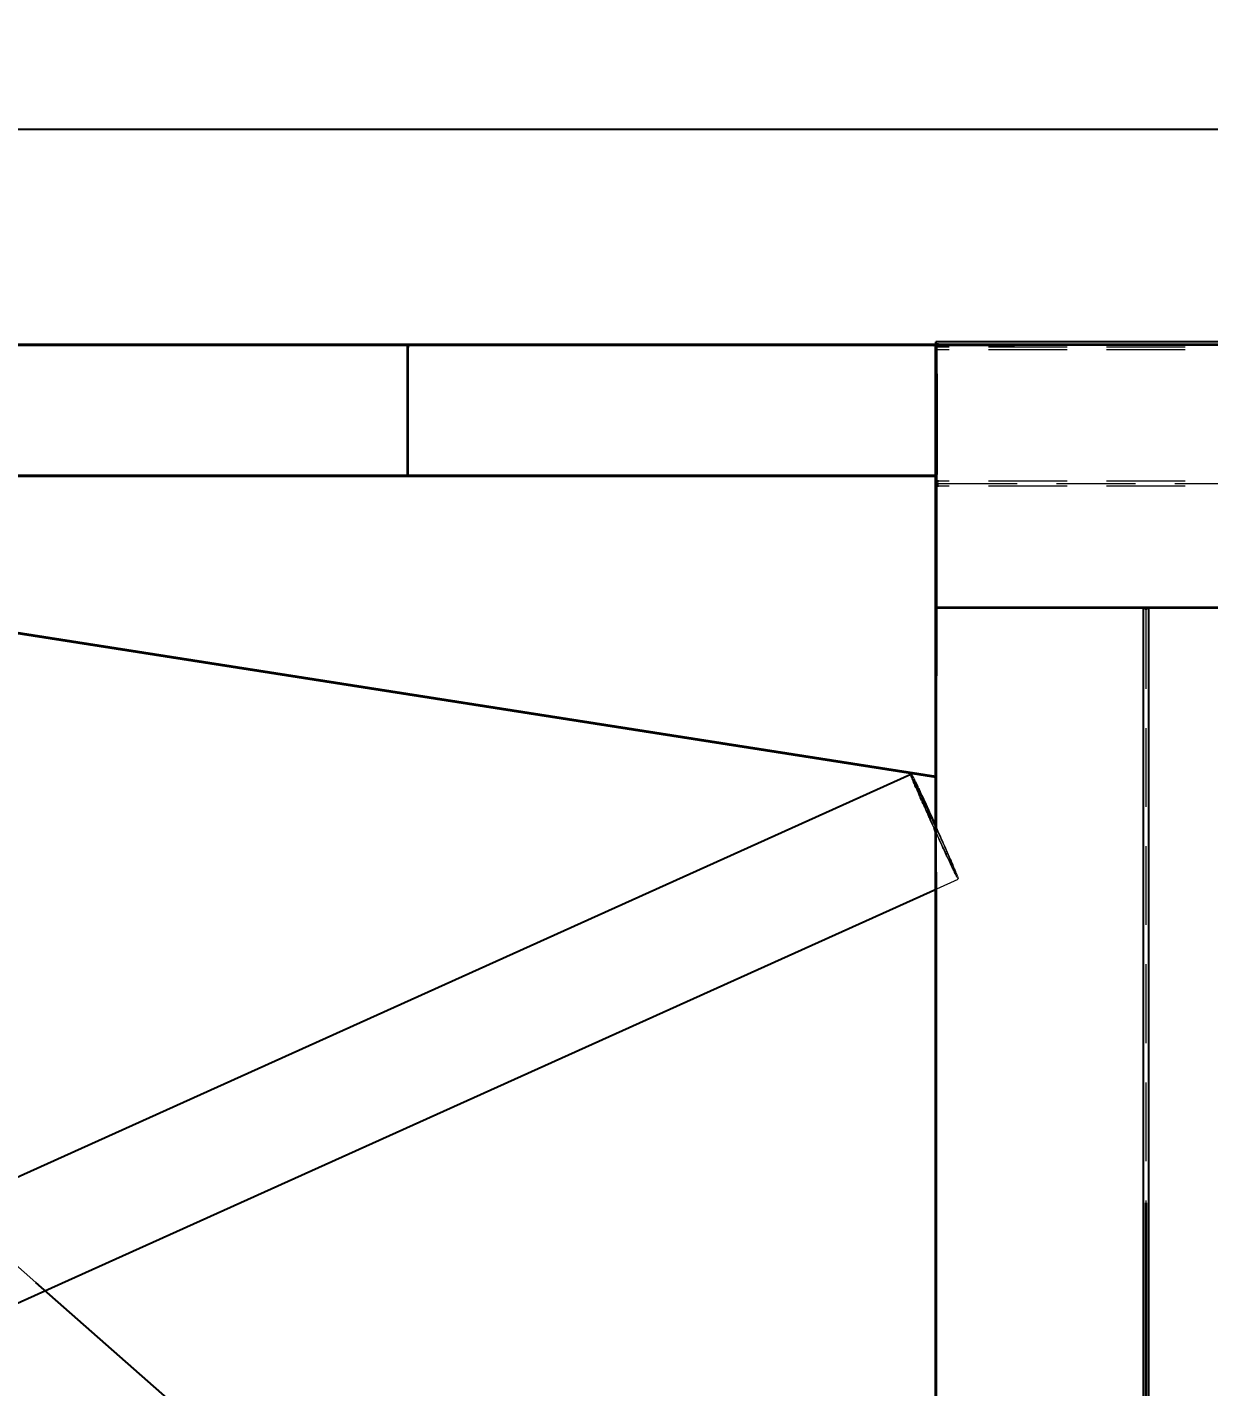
# Model space of a CAD drawing. Header units: millimetres. Extents: x -9090 to 13149, y 29520 to 42516.
# Drawn here: x -5481 to -3230, y 32864 to 35455 of the extents above; entities that cross this region are included whole.
import ezdxf

# ---------------------------------------------------------------- set-up
doc = ezdxf.new("R2010")
doc.units = ezdxf.units.MM
doc.linetypes.add('HIDDEN_50', pattern=[225, 150, -75])
for name, color, linetype, lineweight in [('DIMENSIONS', 3, 'Continuous', 18), ('PLATE_HIDDEN', 8, 'HIDDEN_50', 18), ('PLATE_VISIBLE', 7, 'Continuous', 35), ('PROFILE_HIDDEN', 9, 'HIDDEN_50', 18), ('PROFILE_VISIBLE', 4, 'Continuous', 25)]:
    doc.layers.add(name, color=color, linetype=linetype, lineweight=lineweight)
doc.styles.add('OpenSansCondensed-Light', font='OpenSansCondensed-Light.ttf')
doc.dimstyles.new('DIM_1_50', dxfattribs={"dimscale": 50, "dimtxt": 2.5, "dimasz": 2.5, "dimexe": 1.5, "dimexo": 1.5, "dimgap": 1, "dimtad": 1, "dimdec": 0, "dimzin": 12, "dimdsep": 46, "dimtxsty": 'OpenSansCondensed-Light', "dimtsz": 0.00125, "dimcen": 2.5, "dimclrd": 3, "dimclre": 3, "dimclrt": 3, "dimazin": 3, "dimtfac": 0.5, "dimtmove": 2, "dimatfit": 3})

msp = doc.modelspace()

# ---------------------------------------------------------------- linework, layer by layer
at = {"layer": 'PLATE_HIDDEN'}
for p, q in [((-4756.3, 34844.6), (-4756.3, 34599.6)), ((-3753.9, 34848.8), (-3748.9, 34848.8)), ((-3750, 34845.1), (-3750, 34796)), ((-3750, 34844.6), (-3750, 34794.6)), ((-3750, 34844.6), (-3750, 34794.6)), ((-3750, 34794.6), (-3750, 34844.6)), ((-3748.9, 34848.8), (-3749, 34794.3)), ((-3600, 34849.6), (-3745.3, 34849.6)), ((-2746.9, 34850), (-3745, 34850)), ((-3745, 34849.6), (-2655, 34849.6)), ((-3755, 34599.6), (-5913.3, 34599.6)), ((-5631.3, 34599.6), (-5481.3, 34599.6)), ((-3755, 34599.6), (-5481.3, 34599.6)), ((-5481.3, 34599.6), (-3755, 34599.6)), ((-4831.3, 34599.6), (-4681.3, 34599.6)), ((-3745, 34585), (-2482.4, 34585)), ((-3350, 34344.3), (-3350, 33214.6)), ((-3750, 33914.7), (-3750, 33844.7)), ((-3750, 33844.7), (-3750, 33914.7))]:
    msp.add_line(p, q, dxfattribs=at)
at = {"layer": 'PLATE_VISIBLE'}
for p, q in [((-7451.9, 34849.6), (-3753.9, 34848.8)), ((-3748.9, 34848.8), (-7413.3, 34849.6)), ((-7338.3, 34849.6), (-3750, 34849.6)), ((-3750, 34849.6), (-7338.3, 34849.6)), ((-3750, 34849.6), (-7338.3, 34849.6)), ((-7338.3, 34849.6), (-3750, 34849.6)), ((-3750, 34849.6), (-7338.3, 34849.6)), ((-7338.3, 34849.6), (-3750, 34849.6)), ((-6526.5, 34849.6), (-3750, 34849.6)), ((-3750, 34849.6), (-6506.3, 34849.6)), ((-3750, 34849.6), (-6227.7, 34849.6)), ((-5913.3, 34849.6), (-3750, 34849.6)), ((-5481.3, 34849.6), (-5631.3, 34849.6)), ((-5631.3, 34849.6), (-5481.3, 34849.6)), ((-4681.3, 34849.6), (-4831.3, 34849.6)), ((-4831.3, 34849.6), (-4681.3, 34849.6)), ((-4756.3, 34849.6), (-4756.3, 34844.6)), ((-4756.3, 34599.6), (-4756.3, 34849.6)), ((-3745, 34850), (-3750, 34850)), ((-3750, 34850), (-3750, 34845.1)), ((-3750, 34849.6), (-3750, 34844.6)), ((-3750, 31500), (-3750, 34849.6)), ((-3750, 34849.6), (-3750, 34844.6)), ((-3750, 34849.6), (-3600, 34849.6)), ((-3745.3, 34849.6), (-3750, 34849.6)), ((-3750, 34849.6), (-3745, 34849.6)), ((-3750, 34844.6), (-3750, 34849.6)), ((-1939.4, 34849.6), (-3750, 34849.6)), ((-3750, 34849.6), (-3750, 34349.3)), ((-3750, 34599.6), (-3750, 34849.6)), ((-3750, 34026.3), (-3748.9, 34848.8)), ((-3750, 34796), (-3750, 34585)), ((-3750, 34794.6), (-3750, 34599.6)), ((-3750, 34794.6), (-3750, 33914.7)), ((-3750, 33914.7), (-3750, 34794.6)), ((-3749, 34794.3), (-3750, 34026.3)), ((-7413.3, 34599.6), (-3750, 34026.3)), ((-7289.9, 34580.3), (-3750, 34026.3)), ((-3750, 34026.3), (-7289.9, 34580.3)), ((-7289.9, 34580.3), (-3750, 34026.3)), ((-3750, 34026.3), (-7289.9, 34580.3)), ((-6655.7, 34599.6), (-3750, 34599.6)), ((-6506.3, 34599.6), (-3750, 34599.6)), ((-3750, 34599.6), (-6356.9, 34599.6)), ((-5481.3, 34599.6), (-5631.3, 34599.6)), ((-4681.3, 34599.6), (-4831.3, 34599.6)), ((-3750, 34599.6), (-3755, 34599.6)), ((-3755, 34599.6), (-3750, 34599.6)), ((-3750, 34599.6), (-3755, 34599.6)), ((-3750, 34585), (-3745, 34585)), ((-7201, 34566.4), (-3750, 34026.3)), ((-3750, 34026.3), (-7191.1, 34564.9)), ((-7191.1, 34564.9), (-3750, 34026.3)), ((-3750, 34026.3), (-7191.1, 34564.9)), ((-3750, 34026.3), (-7180.4, 34563.2)), ((-3750, 31500), (-3750, 34349.3)), ((-3750, 34349.3), (-3350, 34349.3)), ((-3750, 34349.3), (-1939.4, 34349.3)), ((-3350, 34349.3), (-3350, 34344.3)), ((-3750, 33844.7), (-3750, 31500)), ((-3750, 31500), (-3750, 33844.7)), ((-3350, 33214.6), (-3350, 32644.7))]:
    msp.add_line(p, q, dxfattribs=at)
at = {"layer": 'PROFILE_HIDDEN'}
for p, q in [((-3750, 34845), (-3750, 34850)), ((-3750, 34850), (-3750, 34845)), ((-3750, 34840), (-3750, 34845)), ((-3750, 34845), (-3750, 34840)), ((-1250, 34845), (-3750, 34845)), ((-1250, 34845), (-3750, 34845)), ((-1250, 34840), (-3750, 34840)), ((-1250, 34840), (-3750, 34840)), ((-2755, 34850), (-3745, 34850)), ((-2755, 34850), (-3745, 34850)), ((-1250, 34590), (-3745, 34590)), ((-1250, 34590), (-3745, 34590)), ((-1250, 34580), (-3745, 34580)), ((-1250, 34580), (-3745, 34580)), ((-3355, 34344.3), (-3355, 34324.3)), ((-3355, 34304.3), (-3355, 31505)), ((-3791, 34015.4), (-3790.7, 34014.5)), ((-3790.7, 34014.5), (-3790.1, 34013.1)), ((-3789.9, 34011.3), (-3790.3, 34012.3)), ((-3789.6, 34010.7), (-3789.9, 34011.3)), ((-3788.6, 34009.4), (-3788.3, 34008.5)), ((-3788.3, 34008.5), (-3787.9, 34007.7)), ((-3787.9, 34007.7), (-3786.8, 34004.9)), ((-3787, 34004.5), (-3787.5, 34005.7)), ((-3786.5, 34003.2), (-3787, 34004.5)), ((-3786.8, 34004.9), (-3786, 34003)), ((-3784.9, 33999.5), (-3786.5, 34003.2)), ((-3786, 34003), (-3785.8, 34002.4)), ((-3783.8, 33997), (-3784.9, 33999.5)), ((-3783.2, 33995.5), (-3783.8, 33997)), ((-3783.7, 33997.6), (-3783.3, 33996.5)), ((-3783.3, 33996.5), (-3783, 33995.9)), ((-3782.3, 33993.4), (-3783.2, 33995.5)), ((-3780.3, 33988.8), (-3780.8, 33990.1)), ((-3780.7, 33990.5), (-3780.2, 33989.3)), ((-3779.9, 33987.9), (-3780.3, 33988.8)), ((-3780.2, 33989.3), (-3779.5, 33987.8)), ((-3779.5, 33987.8), (-3777.8, 33983.9)), ((-3777.8, 33983.9), (-3776.8, 33981.4)), ((-3776.4, 33979.9), (-3777, 33981.2)), ((-3776.8, 33981.4), (-3776, 33979.7)), ((-3776, 33978.9), (-3776.4, 33979.9)), ((-3776, 33979.7), (-3774.2, 33975.4)), ((-3773.5, 33973.3), (-3774.5, 33975.6)), ((-3774.2, 33975.4), (-3773, 33972.9)), ((-3772.3, 33970.5), (-3773.5, 33973.3)), ((-3773, 33972.9), (-3772.2, 33971)), ((-3771.4, 33968.4), (-3772.3, 33970.5)), ((-3772.2, 33971), (-3770.2, 33966.5)), ((-3769.2, 33963.5), (-3771.4, 33968.4)), ((-3770.2, 33966.5), (-3769.1, 33963.8)), ((-3767.9, 33960.7), (-3769.2, 33963.5)), ((-3769.1, 33963.8), (-3768.6, 33962.8)), ((-3766.9, 33958.4), (-3767.9, 33960.7)), ((-3764.7, 33953.3), (-3766.9, 33958.4)), ((-3765.5, 33955.7), (-3764.9, 33954.4)), ((-3764.9, 33954.4), (-3764.4, 33953.3)), ((-3763.4, 33950.5), (-3764.7, 33953.3)), ((-3762.4, 33948.1), (-3763.4, 33950.5)), ((-3760, 33942.9), (-3762.4, 33948.1)), ((-3761.2, 33946), (-3760.6, 33944.7)), ((-3760.6, 33944.7), (-3759.5, 33942.4)), ((-3758.8, 33940.2), (-3760, 33942.9)), ((-3759.5, 33942.4), (-3757.3, 33937.4)), ((-3757.7, 33937.7), (-3758.8, 33940.2)), ((-3755.3, 33932.4), (-3757.7, 33937.7)), ((-3757.3, 33937.4), (-3756.2, 33934.9)), ((-3756.2, 33934.9), (-3755.1, 33932.4)), ((-3754.1, 33929.8), (-3755.3, 33932.4)), ((-3755.1, 33932.4), (-3752.8, 33927.4)), ((-3749.6, 33930.7), (-3748.4, 33928.1)), ((-3753.5, 33928.4), (-3754.1, 33929.8)), ((-3752.8, 33927.4), (-3751.7, 33925)), ((-3751.7, 33925), (-3750.6, 33922.5)), ((-3750.6, 33922.5), (-3748.3, 33917.5)), ((-3749.4, 33919.3), (-3750, 33920.6)), ((-3748.7, 33928.2), (-3749.9, 33930.7)), ((-3748.2, 33916.6), (-3749.4, 33919.3)), ((-3746.5, 33923.3), (-3748.7, 33928.2)), ((-3748.4, 33928.1), (-3746.1, 33922.9)), ((-3748.3, 33917.5), (-3747.3, 33915.2)), ((-3745.8, 33911.4), (-3748.2, 33916.6)), ((-3747.3, 33915.2), (-3746.1, 33912.6)), ((-3744.3, 33918.2), (-3746.5, 33923.2)), ((-3746.1, 33922.8), (-3743.7, 33917.6)), ((-3746.1, 33912.6), (-3743.9, 33907.7)), ((-3744.7, 33909), (-3745.8, 33911.4)), ((-3743.5, 33906.3), (-3744.7, 33909)), ((-3742.2, 33913.5), (-3744.3, 33918.2)), ((-3743.9, 33907.7), (-3742.9, 33905.6)), ((-3743.7, 33917.6), (-3741.5, 33912.5)), ((-3741.2, 33901.2), (-3743.5, 33906.3)), ((-3742.9, 33905.6), (-3741.7, 33903)), ((-3739.9, 33908.4), (-3742.1, 33913.3)), ((-3741.4, 33912.4), (-3739.1, 33907.2)), ((-3737.9, 33903.9), (-3739.9, 33908.4)), ((-3739.1, 33907.2), (-3737, 33902.4)), ((-3741.7, 33903), (-3739.5, 33898.3)), ((-3740.1, 33899), (-3741.2, 33901.2)), ((-3738.9, 33896.3), (-3740.1, 33899)), ((-3739.5, 33898.3), (-3738.6, 33896.3)), ((-3736.6, 33891.4), (-3738.9, 33896.3)), ((-3738.6, 33896.3), (-3737.4, 33893.7)), ((-3735.7, 33899), (-3737.8, 33903.7)), ((-3737.4, 33893.7), (-3735.3, 33889.2)), ((-3736.9, 33902.1), (-3734.7, 33897.1)), ((-3735.7, 33889.3), (-3736.6, 33891.4)), ((-3733.8, 33894.7), (-3735.7, 33899)), ((-3734.4, 33886.6), (-3735.7, 33889.3)), ((-3735.3, 33889.2), (-3734.5, 33887.4)), ((-3734.7, 33897.1), (-3732.6, 33892.6)), ((-3734.5, 33887.4), (-3733.3, 33884.9)), ((-3732.3, 33882), (-3734.4, 33886.6)), ((-3731.7, 33889.9), (-3733.7, 33894.3)), ((-3733.3, 33884.9), (-3731.4, 33880.7)), ((-3732.5, 33892.2), (-3730.4, 33887.5)), ((-3731.4, 33880.1), (-3732.3, 33882)), ((-3730, 33885.9), (-3731.7, 33889.9)), ((-3731.4, 33880.7), (-3730.6, 33879)), ((-3730.2, 33877.4), (-3731.4, 33880.1)), ((-3730.6, 33879), (-3729.5, 33876.6)), ((-3730.4, 33887.5), (-3728.5, 33883.2)), ((-3728, 33881.3), (-3729.8, 33885.5)), ((-3728.4, 33882.8), (-3726.4, 33878.3)), ((-3726.4, 33877.7), (-3728, 33881.3)), ((-3728.1, 33873.1), (-3730.2, 33877.4)), ((-3729.5, 33876.6), (-3727.7, 33872.8)), ((-3727.3, 33871.4), (-3728.1, 33873.1)), ((-3727.7, 33872.8), (-3727, 33871.4)), ((-3726.2, 33868.9), (-3727.3, 33871.4)), ((-3727, 33871.4), (-3725.9, 33869.1)), ((-3726.4, 33878.3), (-3724.7, 33874.3)), ((-3724.6, 33873.3), (-3726.2, 33877.2)), ((-3724.3, 33864.9), (-3726.2, 33868.9)), ((-3725.9, 33869.1), (-3724.3, 33865.6)), ((-3723.2, 33870.1), (-3724.6, 33873.3)), ((-3724.5, 33873.9), (-3722.7, 33869.6)), ((-3724.3, 33865.6), (-3723.7, 33864.4)), ((-3723.6, 33863.4), (-3724.3, 33864.9)), ((-3723.7, 33864.4), (-3722.7, 33862.3)), ((-3722.5, 33861), (-3723.6, 33863.4)), ((-3721.5, 33866.1), (-3723, 33869.6)), ((-3722.7, 33869.6), (-3721.1, 33866.1)), ((-3722.7, 33862.3), (-3721.2, 33859.2)), ((-3720.7, 33857.4), (-3722.5, 33861)), ((-3720.3, 33863.2), (-3721.5, 33866.1)), ((-3721.2, 33859.2), (-3720.7, 33858.2)), ((-3721.1, 33866.1), (-3720.9, 33865.6)), ((-3720.9, 33865.6), (-3719.3, 33861.7)), ((-3720.7, 33858.2), (-3719.8, 33856.4)), ((-3720.1, 33856.2), (-3720.7, 33857.4)), ((-3720.1, 33862.8), (-3720.3, 33863.2)), ((-3718.8, 33859.7), (-3720.1, 33862.8)), ((-3719.1, 33854), (-3720.1, 33856.2)), ((-3719.8, 33856.4), (-3718.5, 33853.8)), ((-3719.3, 33861.7), (-3717.9, 33858.5)), ((-3717.5, 33850.8), (-3719.1, 33854)), ((-3717.7, 33857.2), (-3718.8, 33859.7)), ((-3718.5, 33853.8), (-3718.1, 33853)), ((-3717.9, 33858.5), (-3717.7, 33858.1)), ((-3717.7, 33858.1), (-3716.2, 33854.6)), ((-3716.5, 33854.1), (-3717.6, 33856.8)), ((-3715.7, 33852.1), (-3716.5, 33854.1)), ((-3716.2, 33854.6), (-3715.1, 33851.8)), ((-3748.4, 33813.2), (-3707.5, 33831.7)), ((-3718.1, 33853), (-3717.4, 33851.4)), ((-3717, 33849.7), (-3717.5, 33850.8)), ((-3717.4, 33851.4), (-3716.3, 33849.2)), ((-3716.1, 33847.8), (-3717, 33849.7)), ((-3716.3, 33849.2), (-3716, 33848.7)), ((-3714.7, 33845), (-3716.1, 33847.8)), ((-3716, 33848.7), (-3715.3, 33847.4)), ((-3714.6, 33849.5), (-3715.5, 33851.7)), ((-3715.3, 33847.4), (-3714.5, 33845.8)), ((-3715.1, 33851.8), (-3714.9, 33851.3)), ((-3714.9, 33851.3), (-3713.6, 33848.3)), ((-3714.3, 33844.2), (-3714.7, 33845)), ((-3714, 33848), (-3714.6, 33849.5)), ((-3714.3, 33845.4), (-3713.7, 33844.4)), ((-3713.5, 33842.5), (-3714.3, 33844.2)), ((-3713.2, 33846), (-3713.9, 33847.6)), ((-3713.7, 33844.4), (-3713.1, 33843.3)), ((-3713.6, 33848.3), (-3712.7, 33846)), ((-3712.3, 33840.3), (-3713.5, 33842.5)), ((-3712.8, 33844.9), (-3713.2, 33846)), ((-3713, 33843.1), (-3712.7, 33842.5)), ((-3712.7, 33846), (-3712.5, 33845.5)), ((-3712.4, 33843.5), (-3712.7, 33844.6)), ((-3712.7, 33842.5), (-3712.3, 33842)), ((-3712.5, 33845.5), (-3711.4, 33843)), ((-3712.1, 33842.8), (-3712.4, 33843.5)), ((-3712, 33839.6), (-3712.3, 33840.3)), ((-3712, 33842), (-3712.1, 33842.6)), ((-3711.3, 33838.2), (-3712, 33839.6)), ((-3711.4, 33843), (-3710.7, 33841.1)), ((-3710.4, 33836.5), (-3711.3, 33838.2)), ((-3710.5, 33840.6), (-3709.7, 33838.6)), ((-3710.2, 33836), (-3710.4, 33836.5)), ((-3709.6, 33835), (-3710.2, 33836)), ((-3709.7, 33838.6), (-3709.1, 33837.1)), ((-3708.9, 33833.8), (-3709.6, 33835)), ((-3709, 33836.8), (-3708.4, 33835.3)), ((-3708.4, 33832.8), (-3708.8, 33833.5)), ((-3708.4, 33835.3), (-3708.1, 33834.3)), ((-3707.9, 33832.2), (-3708.4, 33832.8)), ((-3708, 33834), (-3707.7, 33833)), ((-3707.7, 33833), (-3707.5, 33832.4)), ((-5465, 33062.8), (-5585, 33168.2))]:
    msp.add_line(p, q, dxfattribs=at)
at = {"layer": 'PROFILE_VISIBLE'}
for p, q in [((-3750, 34850), (-3750, 34855)), ((-3750, 34855), (-3750, 34850)), ((-1315, 34855), (-3750, 34855)), ((-1315, 34855), (-3750, 34855)), ((-3750, 34845), (-3750, 34850)), ((-3750, 34850), (-3750, 34845)), ((-3745, 34850), (-3750, 34850)), ((-3745, 34850), (-3750, 34850)), ((-3750, 34580), (-3750, 34590)), ((-3750, 34590), (-3750, 34580)), ((-3745, 34590), (-3750, 34590)), ((-3745, 34590), (-3750, 34590)), ((-3745, 34580), (-3750, 34580)), ((-3745, 34580), (-3750, 34580)), ((-3345, 34349.3), (-3355, 34349.3)), ((-3355, 34349.3), (-3345, 34349.3)), ((-3355, 34349.3), (-3355, 31500)), ((-3355, 34349.3), (-3355, 34344.3)), ((-3345, 34349.3), (-3345, 31500)), ((-3345, 34349.3), (-3345, 31500)), ((-3355, 34324.3), (-3355, 34304.3)), ((-5701.3, 33173.3), (-3797.5, 34031.4)), ((-3797.1, 34029.6), (-3797.4, 34030.5)), ((-3796.8, 34028.8), (-3797.1, 34029.6)), ((-3796.8, 34030.6), (-3796.3, 34029.8)), ((-3796.2, 34027.1), (-3796.7, 34028.5)), ((-3796.2, 34029.6), (-3795.7, 34028.7)), ((-3795.8, 34025.9), (-3796.2, 34027.1)), ((-3795.6, 34025.4), (-3795.8, 34025.9)), ((-3795.7, 34028.7), (-3794.9, 34027.4)), ((-3794.9, 34023.5), (-3795.6, 34025.4)), ((-3794.3, 34022), (-3794.9, 34023.5)), ((-3794.8, 34027.1), (-3794.1, 34025.8)), ((-3794, 34021.3), (-3794.3, 34022)), ((-3794.1, 34025.8), (-3793.1, 34023.9)), ((-3793, 34018.9), (-3794, 34021.3)), ((-3792.3, 34017.1), (-3793, 34018.9)), ((-3792.9, 34023.5), (-3792, 34021.7)), ((-3792, 34020.2), (-3792.4, 34020.7)), ((-3792.4, 34019.1), (-3792, 34017.8)), ((-3791.9, 34016.2), (-3792.3, 34017.1)), ((-3792, 34021.7), (-3790.8, 34019.4)), ((-3791.5, 34019.3), (-3792, 34020.2)), ((-3792, 34017.8), (-3791.6, 34016.8)), ((-3790.7, 34013.3), (-3791.9, 34016.2)), ((-3790.8, 34018), (-3791.4, 34019)), ((-3791.4, 34016.3), (-3791, 34015.4)), ((-3790, 34016.6), (-3790.8, 34018)), ((-3790.3, 34012.3), (-3790.7, 34013.3)), ((-3790.6, 34018.9), (-3789.5, 34016.7)), ((-3789.1, 34014.8), (-3789.9, 34016.2)), ((-3789.9, 34012.5), (-3789, 34010.2)), ((-3789.4, 34010.2), (-3789.6, 34010.7)), ((-3789.5, 34016.7), (-3788.1, 34013.8)), ((-3788, 34006.8), (-3789.4, 34010.2)), ((-3788.1, 34012.8), (-3789.1, 34014.8)), ((-3789, 34010.2), (-3788.6, 34009.4)), ((-3788.1, 34013.8), (-3787.9, 34013.4)), ((-3787.9, 34013.4), (-3786.6, 34010.7)), ((-3787, 34010.6), (-3787.9, 34012.4)), ((-3785.8, 34008.1), (-3787, 34010.6)), ((-3786.6, 34010.7), (-3785, 34007.4)), ((-3787.5, 34005.7), (-3788, 34006.8)), ((-3785.8, 34002.4), (-3785.5, 34001.9)), ((-3784.4, 34005.3), (-3785.6, 34007.6)), ((-3785.5, 34001.9), (-3784.2, 33998.7)), ((-3785, 34007.4), (-3784.8, 34006.9)), ((-3784.8, 34006.9), (-3783.4, 34003.9)), ((-3783, 34002.4), (-3784.4, 34005.3)), ((-3784.2, 33998.7), (-3783.7, 33997.6)), ((-3783.4, 34003.9), (-3781.6, 34000.2)), ((-3783, 33995.9), (-3782.7, 33995.3)), ((-3781.5, 33999.2), (-3782.8, 34001.9)), ((-3782.7, 33995.3), (-3781.2, 33991.6)), ((-3781.4, 33991.4), (-3782.3, 33993.4)), ((-3781.6, 34000.2), (-3781.4, 33999.7)), ((-3779.9, 33995.8), (-3781.5, 33999.2)), ((-3781.4, 33999.7), (-3779.7, 33996.2)), ((-3780.8, 33990.1), (-3781.4, 33991.4)), ((-3781.2, 33991.6), (-3780.7, 33990.5)), ((-3779.5, 33987), (-3779.9, 33987.9)), ((-3779.7, 33996.2), (-3777.8, 33992.1)), ((-3778.2, 33992.2), (-3779.6, 33995.3)), ((-3777.6, 33982.6), (-3779.5, 33987)), ((-3776.4, 33988.4), (-3778.2, 33992.2)), ((-3777.6, 33991.7), (-3775.8, 33987.8)), ((-3777, 33981.2), (-3777.6, 33982.6)), ((-3774.5, 33984.5), (-3776.2, 33988)), ((-3775.8, 33987.8), (-3773.7, 33983.4)), ((-3772.6, 33980.3), (-3774.5, 33984.5)), ((-3773.6, 33983), (-3771.6, 33978.8)), ((-3775.6, 33978), (-3776, 33978.9)), ((-3774.5, 33975.6), (-3775.6, 33978)), ((-3770.6, 33976.1), (-3772.4, 33980)), ((-3771.6, 33978.8), (-3769.4, 33974.1)), ((-3768.6, 33971.7), (-3770.6, 33976.1)), ((-3769.3, 33973.8), (-3767.2, 33969.3)), ((-3768.6, 33962.8), (-3768.2, 33961.8)), ((-3766.5, 33967.1), (-3768.4, 33971.3)), ((-3768.2, 33961.8), (-3766.1, 33957.1)), ((-3767.2, 33969.3), (-3764.9, 33964.4)), ((-3764.3, 33962.5), (-3766.5, 33967.1)), ((-3766.1, 33957.1), (-3765.5, 33955.7)), ((-3764.8, 33964.1), (-3762.6, 33959.3)), ((-3762.2, 33957.8), (-3764.2, 33962.2)), ((-3762.6, 33959.3), (-3760.3, 33954.2)), ((-3760, 33952.9), (-3762.2, 33957.8)), ((-3764.4, 33953.3), (-3763.9, 33952.2)), ((-3763.9, 33952.2), (-3761.8, 33947.3)), ((-3761.8, 33947.3), (-3761.2, 33946)), ((-3760.2, 33954.1), (-3757.9, 33949.1)), ((-3757.7, 33948.1), (-3759.9, 33952.8)), ((-3757.9, 33949.1), (-3755.6, 33943.9)), ((-3755.5, 33943.1), (-3757.7, 33948.1)), ((-3755.5, 33943.8), (-3753.2, 33938.6)), ((-3753.2, 33938.2), (-3755.4, 33943)), ((-3753.2, 33938.6), (-3750.8, 33933.3)), ((-3751, 33933.2), (-3753.2, 33938.2)), ((-3749.9, 33930.7), (-3751, 33933.2)), ((-3750.8, 33933.3), (-3749.6, 33930.7)), ((-3752.9, 33927.1), (-3753.5, 33928.4)), ((-3750.5, 33921.9), (-3752.9, 33927.1)), ((-3750, 33920.6), (-3750.5, 33921.9)), ((-5538.6, 33006.4), (-3748.4, 33813.2)), ((-3818.7, 31616.2), (-5465, 33062.8))]:
    msp.add_line(p, q, dxfattribs=at)

# ---------------------------------------------------------------- dimensions: what is measured, and where the dimension line sits
at = {"layer": 'DIMENSIONS'}
msp.add_linear_dim(base=(-7544.6, 35260), p1=(-7544.6, 34860), p2=(10674.2, 34860), dimstyle='DIM_1_50', dxfattribs=at).render()

doc.saveas('drawing.dxf')
